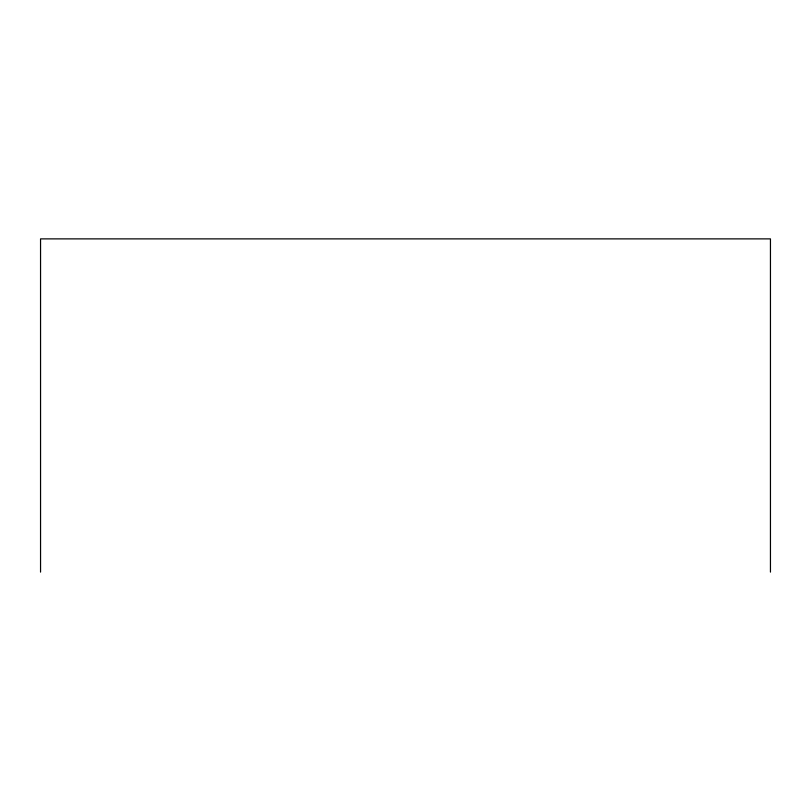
<?xml version="1.0" encoding="UTF-8"?>
<svg xmlns="http://www.w3.org/2000/svg" width="811" height="811" viewBox="0 0 811 811"><rect width="100%" height="100%" fill="white"/><g stroke="black" fill="none" stroke-linecap="round" stroke-linejoin="round"><path stroke-width="1.22" d="M770.45 572.12L770.45 238.88L40.55 238.88L40.55 572.12"/></g></svg>
